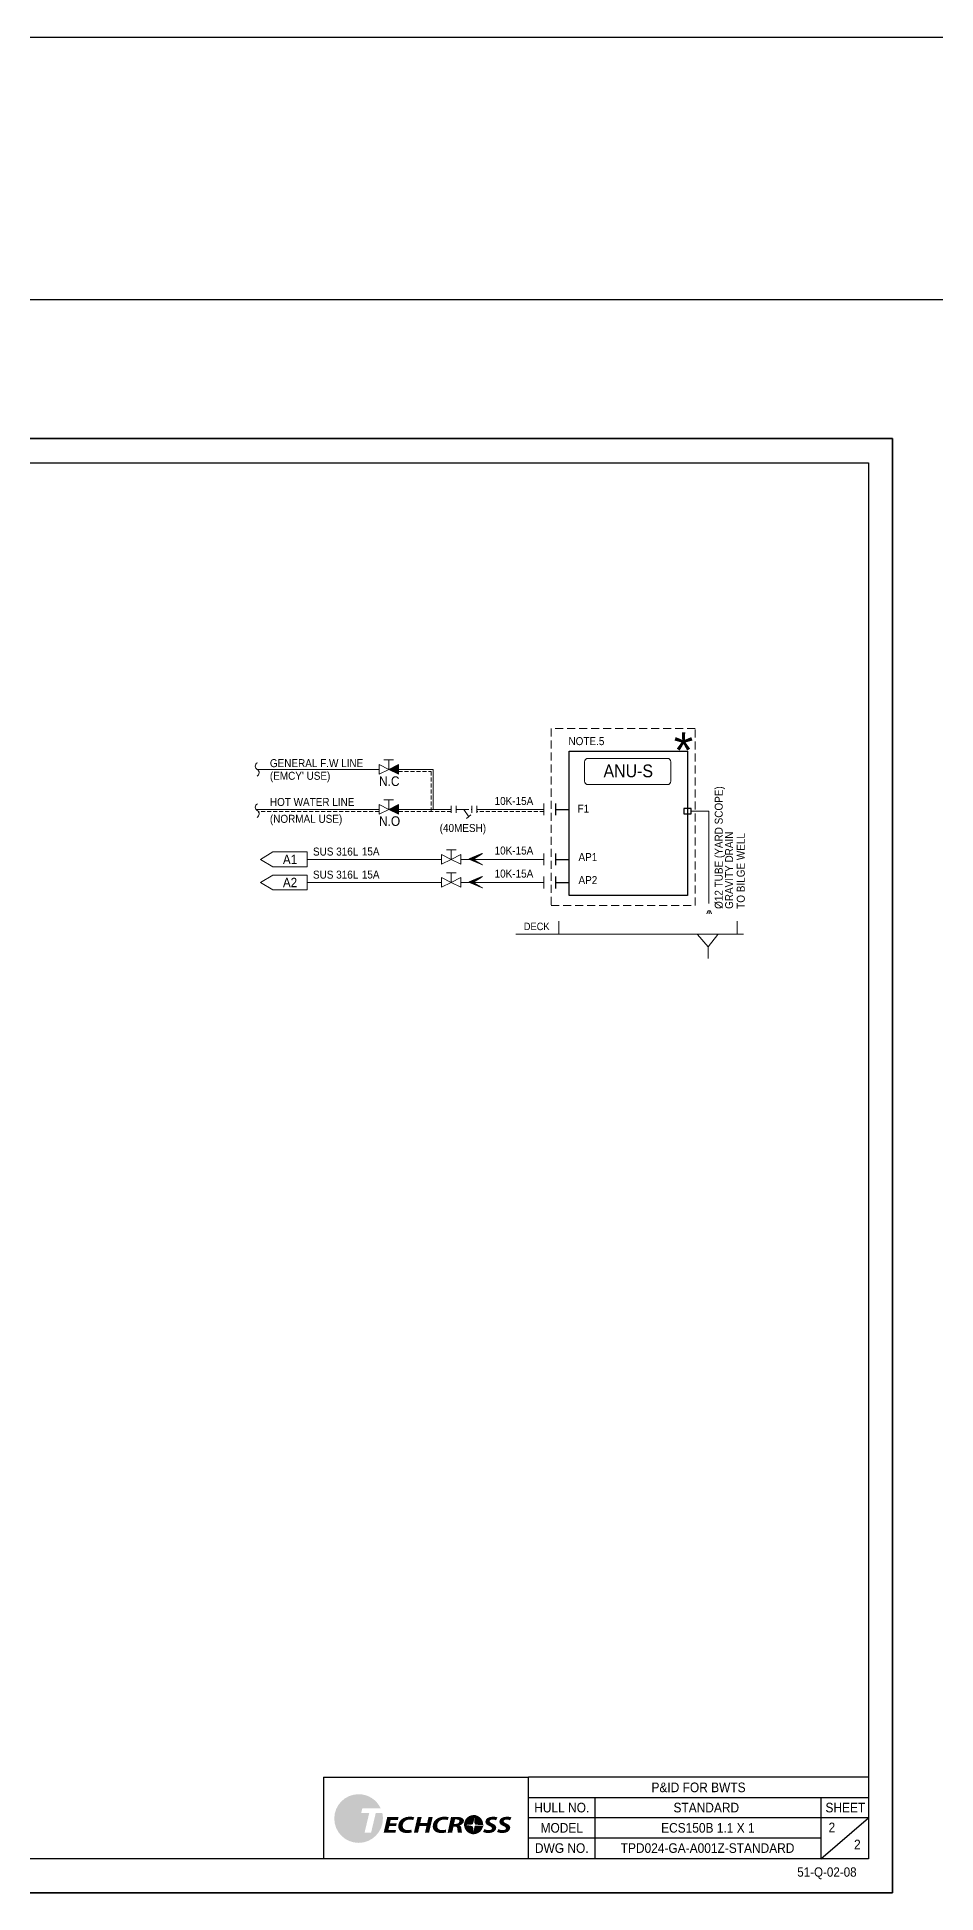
# Model space of a CAD drawing. Extents: x -1315200 to -1014507, y 2616811 to 2674779.
# Drawn here: x -1110050 to -1081964, y 2616811 to 2674779 of the extents above; entities that cross this region are included whole.
import ezdxf

# ---------------------------------------------------------------- set-up
doc = ezdxf.new("R2010")
doc.units = 0
doc.header["$LTSCALE"] = 25
doc.header["$MEASUREMENT"] = 0
for name, pattern in [('DASHED', [0.75, 0.5, -0.25]), ('DASHED2', [0.375, 0.25, -0.125]), ('HIDDEN', [0.375, 0.25, -0.125]), ('PHANTOM', [63.5, 31.75, -6.35, 6.35, -6.35, 6.35, -6.35])]:
    doc.linetypes.add(name, pattern=pattern)
doc.layers.get('0').update_dxf_attribs({"linetype": 'CONTINUOUS', "lineweight": 9})
doc.layers.add('0.1 Defpoints', color=7, linetype='CONTINUOUS', plot=False)
doc.layers.add('0.2 Dwg sheet', color=7, linetype='CONTINUOUS')
doc.layers.add('0.3 Text', color=7, linetype='CONTINUOUS')
for name, color, linetype, lineweight in [('0.4 Maker scope box', 3, 'HIDDEN', 9), ('0.5 Dim', 1, 'CONTINUOUS', 9), ('1.1 Y_Pipe', 7, 'CONTINUOUS', 13), ('1.5 M_Equip', 4, 'CONTINUOUS', 30)]:
    doc.layers.add(name, color=color, linetype=linetype, lineweight=lineweight)
doc.styles.add('ARIAL', font='arial.ttf')
doc.styles.get("Standard").update_dxf_attribs({"font": '', "width": 0.95, "height": 250})
doc.styles.get('Standard').set_extended_font_data('Gulim')

# ---------------------------------------------------------------- blocks, each defined once
blk = doc.blocks.new('양식 51-Q-02-08')
at = {"layer": '0.1 Defpoints'}
blk.add_lwpolyline([(-2677005, 1033560), (-2613196, 1033560), (-2613196, 988132), (-2677005, 988132)], close=True, dxfattribs=at)
at = {"layer": '0.2 Dwg sheet'}
for p, q in [((-2630979, 991742), (-2624571, 991742)), ((-2630979, 991742), (-2630979, 989196)), ((-2624571, 989196), (-2624571, 991742)), ((-2613953, 991742), (-2624571, 991742)), ((-2624571, 991110), (-2613953, 991110)), ((-2622500, 991110), (-2622500, 989196)), ((-2615440, 991110), (-2615440, 989196)), ((-2613953, 990478), (-2624571, 990478)), ((-2615440, 989196), (-2613953, 990478)), ((-2615440, 989846), (-2624571, 989846))]:
    blk.add_line(p, q, dxfattribs=at)
blk.add_lwpolyline([(-2613953, 989196), (-2676245, 989196), (-2676245, 1032800), (-2613953, 1032800)], close=True, dxfattribs=at)
at = {"layer": '0.2 Dwg sheet', "insert": (-2623536, 989529), "char_height": 300, "width": 2070.81, "attachment_point": 5}
blk.add_mtext('DWG NO.', dxfattribs=at)
at = {"layer": '0.3 Text', "width": 0.95}
blk.add_text('51-Q-02-08', height=291.7, dxfattribs=at).set_placement((-2616177, 988637))
at = {"layer": '0.3 Text', "char_height": 300, "attachment_point": 5}
for s, insert, width in [('HULL NO.', (-2623536, 990794), 2070.81), ('\\A1;SHEET', (-2614674, 990794), 1532.09), ('MODEL', (-2623536, 990162), 2070.81)]:
    blk.add_mtext(s, dxfattribs=dict(at, insert=insert, width=width))

msp = doc.modelspace()

# ---------------------------------------------------------------- hatches: boundary and pattern name
at = {"layer": '0.2 Dwg sheet', "lineweight": 0}
h = msp.add_hatch(color=256, dxfattribs=at)
h.dxf.hatch_style = 2
edge = h.paths.add_edge_path()
edge.add_spline(control_points=[(-1099467.3, 2619306.7), (-1099467.3, 2619306.7), (-1099614.4, 2618690), (-1099614.4, 2618690), (-1099614.4, 2618690), (-1099818.2, 2618690), (-1099818.2, 2618690), (-1099818.2, 2618690), (-1099671, 2619306.7), (-1099671, 2619306.7), (-1099671, 2619306.7), (-1099922.9, 2619306.7), (-1099922.9, 2619306.7), (-1099922.9, 2619306.7), (-1099887.5, 2619448.5), (-1099887.5, 2619448.5), (-1099887.5, 2619448.5), (-1099312.2, 2619448.5), (-1099312.2, 2619448.5), (-1099431.9, 2619711.1), (-1099696.5, 2619893.7), (-1100004, 2619893.7), (-1100423.7, 2619893.7), (-1100764, 2619553.4), (-1100764, 2619133.6), (-1100764, 2618713.8), (-1100423.7, 2618373.5), (-1100004, 2618373.5), (-1099584.1, 2618373.5), (-1099243.9, 2618713.8), (-1099243.9, 2619133.6), (-1099243.9, 2619193.2), (-1099251, 2619251), (-1099263.9, 2619306.7), (-1099263.9, 2619306.7), (-1099467.3, 2619306.7), (-1099467.3, 2619306.7)], knot_values=[0, 0, 0, 0, 1, 1, 1, 2, 2, 2, 3, 3, 3, 4, 4, 4, 5, 5, 5, 6, 6, 6, 7, 7, 7, 8, 8, 8, 9, 9, 9, 10, 10, 10, 11, 11, 11, 12, 12, 12, 12], degree=3, periodic=0)
h = msp.add_hatch(color=256, dxfattribs=at)
h.dxf.hatch_style = 2
h.paths.add_polyline_path([(-1098832.7, 2618899.5), (-1099044.5, 2618899.5), (-1099072.1, 2618779.3), (-1098833.6, 2618779.3), (-1098854.8, 2618689.1), (-1099221, 2618689.1), (-1099107.5, 2619183.1), (-1098753.8, 2619183.1), (-1098775.1, 2619093.1), (-1099000.2, 2619093.1), (-1099025.1, 2618988.1), (-1098811.4, 2618988.1)])
h = msp.add_hatch(color=256, dxfattribs=at)
h.dxf.hatch_style = 2
edge = h.paths.add_edge_path()
edge.add_spline(control_points=[(-1098344.2, 2618702.3), (-1098376, 2618690.6), (-1098429.3, 2618681.1), (-1098501, 2618681.1), (-1098659.7, 2618681.1), (-1098765.2, 2618760.2), (-1098765.2, 2618890.8), (-1098765.2, 2619002.9), (-1098704.9, 2619089.3), (-1098614.5, 2619139.2), (-1098552.4, 2619174.3), (-1098479.7, 2619191.2), (-1098395.6, 2619191.2), (-1098330.9, 2619191.2), (-1098282.1, 2619178.7), (-1098264.4, 2619170.8), (-1098264.4, 2619170.8), (-1098299.9, 2619084.9), (-1098299.9, 2619084.9), (-1098316.7, 2619092.2), (-1098356.6, 2619101), (-1098408, 2619101), (-1098459.4, 2619101), (-1098508.2, 2619087.9), (-1098544.4, 2619062.9), (-1098594.1, 2619028.5), (-1098626.9, 2618972), (-1098626.9, 2618903.2), (-1098626.9, 2618824), (-1098572.8, 2618771.2), (-1098468.2, 2618771.2), (-1098425.7, 2618771.2), (-1098384, 2618777), (-1098354.7, 2618787.4), (-1098354.7, 2618787.4), (-1098344.2, 2618702.3), (-1098344.2, 2618702.3)], knot_values=[0, 0, 0, 0, 1, 1, 1, 2, 2, 2, 3, 3, 3, 4, 4, 4, 5, 5, 5, 6, 6, 6, 7, 7, 7, 8, 8, 8, 9, 9, 9, 10, 10, 10, 11, 11, 11, 12, 12, 12, 12], degree=3, periodic=0)
h = msp.add_hatch(color=256, dxfattribs=at)
h.dxf.hatch_style = 2
h.paths.add_polyline_path([(-1098033.9, 2619183.1), (-1098078.2, 2618991.2), (-1097861.9, 2618991.2), (-1097817.6, 2619183.1), (-1097689, 2619183.1), (-1097802.5, 2618689.1), (-1097930.2, 2618689.1), (-1097883.2, 2618897.3), (-1098100.4, 2618897.3), (-1098147.4, 2618689.1), (-1098275, 2618689.1), (-1098161.6, 2619183.1)])
h = msp.add_hatch(color=256, dxfattribs=at)
h.dxf.hatch_style = 2
edge = h.paths.add_edge_path()
edge.add_spline(control_points=[(-1097266.1, 2618702.3), (-1097297.9, 2618690.6), (-1097351.1, 2618681.1), (-1097422.9, 2618681.1), (-1097581.5, 2618681.1), (-1097687.1, 2618760.2), (-1097687.1, 2618890.8), (-1097687.1, 2619002.9), (-1097626.8, 2619089.3), (-1097536.5, 2619139.2), (-1097474.3, 2619174.3), (-1097401.6, 2619191.2), (-1097317.4, 2619191.2), (-1097252.7, 2619191.2), (-1097203.9, 2619178.7), (-1097186.3, 2619170.8), (-1097186.3, 2619170.8), (-1097221.7, 2619084.9), (-1097221.7, 2619084.9), (-1097238.4, 2619092.2), (-1097278.4, 2619101), (-1097329.8, 2619101), (-1097381.3, 2619101), (-1097429.9, 2619087.9), (-1097466.3, 2619062.9), (-1097516, 2619028.5), (-1097548.8, 2618972), (-1097548.8, 2618903.2), (-1097548.8, 2618824), (-1097494.8, 2618771.2), (-1097390.1, 2618771.2), (-1097347.6, 2618771.2), (-1097305.9, 2618777), (-1097276.7, 2618787.4), (-1097276.7, 2618787.4), (-1097266.1, 2618702.3), (-1097266.1, 2618702.3)], knot_values=[0, 0, 0, 0, 1, 1, 1, 2, 2, 2, 3, 3, 3, 4, 4, 4, 5, 5, 5, 6, 6, 6, 7, 7, 7, 8, 8, 8, 9, 9, 9, 10, 10, 10, 11, 11, 11, 12, 12, 12, 12], degree=3, periodic=0)
at = {"layer": '0.2 Dwg sheet', "linetype": 'Continuous', "lineweight": 0}
h = msp.add_hatch(color=256, dxfattribs=at)
h.paths.add_polyline_path([(-1096715, 2619082), (-1096723.7, 2619107), (-1096759, 2619145.6), (-1096814.4, 2619171.4), (-1096884.5, 2619183.6), (-1096961.4, 2619185.7), (-1097033.1, 2619182.2), (-1097096.1, 2619173.6), (-1097207.7, 2618689.5), (-1097204.7, 2618689.1), (-1097081.9, 2618689.1), (-1097037.6, 2618883.9), (-1096991.2, 2618883.9), (-1096976.9, 2618882.7), (-1096952.2, 2618875.2), (-1096934.3, 2618860), (-1096922.3, 2618834.6), (-1096905.5, 2618709.8), (-1096901.7, 2618693.5), (-1096894.6, 2618689), (-1096768.8, 2618689), (-1096775, 2618708.1), (-1096780.3, 2618736.9), (-1096793.6, 2618841.4), (-1096800.2, 2618867.8), (-1096825.6, 2618906.4), (-1096848.7, 2618920.2), (-1096848.7, 2618922.2), (-1096834.9, 2618926.2), (-1096788.9, 2618945.5), (-1096752.5, 2618971.8), (-1096726.1, 2619006.1), (-1096713.8, 2619048), (-1096713.3, 2619068)])
h.paths.add_polyline_path([(-1096854.9, 2619034, -0.1380365), (-1096886.1, 2618990.4, -0.1340355), (-1096958, 2618967.5), (-1097020.2, 2618967.5), (-1096990.5, 2619103.7), (-1096927.5, 2619103.7, -0.1816988), (-1096867.7, 2619084, -0.2969134)], flags=16)
at = {"layer": '0.2 Dwg sheet', "lineweight": 0}
h = msp.add_hatch(color=256, dxfattribs=at)
h.dxf.hatch_style = 2
edge = h.paths.add_edge_path()
edge.add_spline(control_points=[(-1096384.5, 2619241), (-1096392.9, 2619241.7), (-1096401.3, 2619242.3), (-1096409.9, 2619242.3), (-1096510.8, 2619242.3), (-1096599.8, 2619192.1), (-1096653.8, 2619115.5), (-1096664.9, 2619098.1), (-1096674.8, 2619079.7), (-1096683.1, 2619060), (-1096695.1, 2619031.2), (-1096702.9, 2619001.8), (-1096707, 2618972.6), (-1096707.9, 2618963.1), (-1096708.4, 2618953.5), (-1096708.4, 2618943.7), (-1096708.4, 2618943.2), (-1096708.4, 2618942.6), (-1096708.4, 2618942), (-1096596.1, 2618949.3), (-1096465.2, 2618962.1), (-1096449, 2618969.3), (-1096428.1, 2618978.7), (-1096396.4, 2619165.6), (-1096384.5, 2619241)], knot_values=[0, 0, 0, 0, 1, 1, 1, 2, 2, 2, 3, 3, 3, 4, 4, 4, 5, 5, 5, 6, 6, 6, 7, 7, 7, 8, 8, 8, 8], degree=3, periodic=0)
h = msp.add_hatch(color=256, dxfattribs=at)
h.dxf.hatch_style = 2
edge = h.paths.add_edge_path()
edge.add_spline(control_points=[(-1096352.9, 2618959.5), (-1096337.6, 2618949.4), (-1096233.3, 2618943.5), (-1096111.5, 2618940), (-1096111.5, 2618941.2), (-1096111.3, 2618942.4), (-1096111.3, 2618943.7), (-1096111.3, 2619090.3), (-1096217.1, 2619212), (-1096356.4, 2619237.2), (-1096366.3, 2619152.2), (-1096382.6, 2618979.1), (-1096352.9, 2618959.5)], knot_values=[0, 0, 0, 0, 1, 1, 1, 2, 2, 2, 3, 3, 3, 4, 4, 4, 4], degree=3, periodic=0)
h = msp.add_hatch(color=256, dxfattribs=at)
h.dxf.hatch_style = 2
edge = h.paths.add_edge_path()
edge.add_spline(control_points=[(-1096072.9, 2618803.5), (-1096037.5, 2618786), (-1095987.9, 2618771.9), (-1095932, 2618771.9), (-1095883.2, 2618771.9), (-1095838, 2618791), (-1095838, 2618829.1), (-1095838, 2618857.7), (-1095863.8, 2618875.3), (-1095918.6, 2618899.5), (-1095981.6, 2618927.4), (-1096041.9, 2618966.9), (-1096041.9, 2619030.7), (-1096041.9, 2619130.4), (-1095937.4, 2619191.2), (-1095807.1, 2619191.2), (-1095735.3, 2619191.2), (-1095692.7, 2619178), (-1095667.1, 2619167), (-1095667.1, 2619167), (-1095706.9, 2619079.2), (-1095706.9, 2619079.2), (-1095726.4, 2619087.9), (-1095768, 2619101), (-1095817.7, 2619100.3), (-1095877.1, 2619100.3), (-1095908.1, 2619076.1), (-1095908.1, 2619048.9), (-1095908.1, 2619019.6), (-1095871.7, 2619002.1), (-1095821.2, 2618978.7), (-1095748.5, 2618947), (-1095703.3, 2618906.8), (-1095703.3, 2618847.4), (-1095703.3, 2618737.5), (-1095813.2, 2618681.1), (-1095945.4, 2618681.1), (-1096027.8, 2618681.7), (-1096088.1, 2618699.3), (-1096115.5, 2618716.3), (-1096115.5, 2618716.3), (-1096072.9, 2618803.5), (-1096072.9, 2618803.5)], knot_values=[0, 0, 0, 0, 1, 1, 1, 2, 2, 2, 3, 3, 3, 4, 4, 4, 5, 5, 5, 6, 6, 6, 7, 7, 7, 8, 8, 8, 9, 9, 9, 10, 10, 10, 11, 11, 11, 12, 12, 12, 13, 13, 13, 14, 14, 14, 14], degree=3, periodic=0)
h = msp.add_hatch(color=256, dxfattribs=at)
h.dxf.hatch_style = 2
edge = h.paths.add_edge_path()
edge.add_spline(control_points=[(-1095635.9, 2618803.5), (-1095600.4, 2618786), (-1095550.9, 2618771.9), (-1095495, 2618771.9), (-1095446.1, 2618771.9), (-1095401, 2618791), (-1095401, 2618829.1), (-1095401, 2618857.7), (-1095426.6, 2618875.3), (-1095481.7, 2618899.5), (-1095544.6, 2618927.4), (-1095604.9, 2618966.9), (-1095604.9, 2619030.7), (-1095604.9, 2619130.4), (-1095500.2, 2619191.2), (-1095370, 2619191.2), (-1095298.2, 2619191.2), (-1095255.7, 2619178), (-1095229.9, 2619167), (-1095229.9, 2619167), (-1095269.8, 2619079.2), (-1095269.8, 2619079.2), (-1095289.3, 2619087.9), (-1095330.9, 2619101), (-1095380.6, 2619100.3), (-1095439.9, 2619100.3), (-1095471.1, 2619076.1), (-1095471.1, 2619048.9), (-1095471.1, 2619019.6), (-1095434.7, 2619002.1), (-1095384.2, 2618978.7), (-1095311.5, 2618947), (-1095266.2, 2618906.8), (-1095266.2, 2618847.4), (-1095266.2, 2618737.5), (-1095376.2, 2618681.1), (-1095508.2, 2618681.1), (-1095590.8, 2618681.7), (-1095650.9, 2618699.3), (-1095678.5, 2618716.3), (-1095678.5, 2618716.3), (-1095635.9, 2618803.5), (-1095635.9, 2618803.5)], knot_values=[0, 0, 0, 0, 1, 1, 1, 2, 2, 2, 3, 3, 3, 4, 4, 4, 5, 5, 5, 6, 6, 6, 7, 7, 7, 8, 8, 8, 9, 9, 9, 10, 10, 10, 11, 11, 11, 12, 12, 12, 13, 13, 13, 14, 14, 14, 14], degree=3, periodic=0)
h = msp.add_hatch(color=256, dxfattribs=at)
h.dxf.hatch_style = 2
edge = h.paths.add_edge_path()
edge.add_spline(control_points=[(-1096458, 2618889.2), (-1096481.4, 2618903.5), (-1096610.9, 2618911.4), (-1096707, 2618915.4), (-1096693.6, 2618773.5), (-1096581, 2618660.5), (-1096439.2, 2618646.7), (-1096431.3, 2618776.7), (-1096423.8, 2618868.5), (-1096458, 2618889.2)], knot_values=[0, 0, 0, 0, 1, 1, 1, 2, 2, 2, 3, 3, 3, 3], degree=3, periodic=0)
h = msp.add_hatch(color=256, dxfattribs=at)
h.dxf.hatch_style = 2
edge = h.paths.add_edge_path()
edge.add_spline(control_points=[(-1096406.3, 2618645.4), (-1096257.3, 2618647.1), (-1096134.8, 2618758.1), (-1096114.6, 2618902), (-1096234.6, 2618899.2), (-1096336.4, 2618895.7), (-1096350.9, 2618892.8), (-1096377.9, 2618887.1), (-1096397.9, 2618726.9), (-1096406.3, 2618645.4)], knot_values=[0, 0, 0, 0, 1, 1, 1, 2, 2, 2, 3, 3, 3, 3], degree=3, periodic=0)
at = {"layer": '0.5 Dim'}
h = msp.add_hatch(dxfattribs=at)
h.set_pattern_fill('ANSI31', color=1, scale=0.619715, style=0)
h.set_pattern_definition([(45, (-1534645.92418, 2117584.943755), (-0.05477560696, 0.05477560696), [])])
h.paths.add_polyline_path([(-1096136.5, 2648925.8), (-1096425.5, 2649101.2), (-1096136.5, 2649276.6), (-1096557, 2649101.2)])
h = msp.add_hatch(dxfattribs=at)
h.set_pattern_fill('ANSI31', color=1, scale=0.619715, style=0)
h.set_pattern_definition([(45, (-1534645.92418, 2116864.4884), (-0.05477560696, 0.05477560696), [])])
h.paths.add_polyline_path([(-1096136.5, 2648205.4), (-1096425.5, 2648380.7), (-1096136.5, 2648556.1), (-1096557, 2648380.7)])
at = {"layer": '1.1 Y_Pipe'}
for points in [[(-1099061.9, 2651902.5), (-1098760.4, 2651750.6), (-1098760.4, 2652053.2)], [(-1099061.9, 2650655.7), (-1098760.4, 2650503.8), (-1098760.4, 2650806.4)]]:
    msp.add_hatch(color=256, dxfattribs=at).paths.add_polyline_path(points)

# ---------------------------------------------------------------- linework, layer by layer
at = {"layer": '0.1 Defpoints', "color": 152, "true_color": 0x2776bb}
for p, q in [((-1315199.7, 2674778.8), (-1014506.6, 2674778.8)), ((-1315199.7, 2666583.8), (-1014506.6, 2666583.8))]:
    msp.add_line(p, q, dxfattribs=at)
at = {"layer": '0.1 Defpoints', "color": 4, "linetype": 'ByBlock'}
msp.add_lwpolyline([(-1147124.5, 2616811.4), (-1083315.6, 2616811.4), (-1083315.6, 2662239.3), (-1147124.5, 2662239.3)], close=True, dxfattribs=at)
at = {"layer": '0.2 Dwg sheet', "linetype": 'Continuous', "lineweight": 0}
msp.add_line((-1097207.7, 2618689.5), (-1097096.1, 2619173.6), dxfattribs=at)
at = {"layer": '0.2 Dwg sheet', "lineweight": 0}
for points in [[(-1096449, 2618969.3), (-1096465.2, 2618962.1), (-1096596.1, 2618949.3), (-1096708.4, 2618942)], [(-1096384.5, 2619241), (-1096396.4, 2619165.6), (-1096428.1, 2618978.7), (-1096449, 2618969.3)], [(-1096352.9, 2618959.5), (-1096382.6, 2618979.1), (-1096366.3, 2619152.2), (-1096356.4, 2619237.2)], [(-1096707, 2618915.4), (-1096610.9, 2618911.4), (-1096481.4, 2618903.5), (-1096458, 2618889.2)], [(-1096458, 2618889.2), (-1096423.8, 2618868.5), (-1096431.3, 2618776.7), (-1096439.2, 2618646.7)], [(-1096406.3, 2618645.4), (-1096397.9, 2618726.9), (-1096377.9, 2618887.1), (-1096350.9, 2618892.8)], [(-1096111.5, 2618940), (-1096233.3, 2618943.5), (-1096337.6, 2618949.4), (-1096352.9, 2618959.5)], [(-1096350.9, 2618892.8), (-1096336.4, 2618895.7), (-1096234.6, 2618899.2), (-1096114.6, 2618902)]]:
    msp.add_open_spline(points, degree=3, dxfattribs=at)
at = {"layer": '0.4 Maker scope box', "linetype": 'DASHED', "lineweight": 15, "ltscale": 20}
msp.add_lwpolyline([(-1089491.2, 2653178.1), (-1093989.5, 2653178.1), (-1093989.5, 2647654.8), (-1089491.2, 2647654.8), (-1089491.2, 2653178.1)], dxfattribs=at)
at = {"layer": '1.1 Y_Pipe'}
for p, q in [((-1099363.5, 2652053.2), (-1099363.5, 2651751.7)), ((-1099061.9, 2651902.5), (-1099363.5, 2652053.2)), ((-1098911.1, 2652204), (-1099212.7, 2652204)), ((-1099061.9, 2651902.4), (-1099061.9, 2652204)), ((-1098760.4, 2652053.2), (-1099061.9, 2651902.5)), ((-1098760.4, 2651751.7), (-1098760.4, 2652053.2)), ((-1099363.5, 2651902.5), (-1103164.4, 2651902.5)), ((-1099061.9, 2651902.4), (-1099363.5, 2651751.7)), ((-1099061.9, 2651902.5), (-1098760.4, 2651751.7)), ((-1098760.4, 2651902.5), (-1097677.3, 2651902.5)), ((-1097677.3, 2651902.5), (-1097677.3, 2650655.6)), ((-1098911.1, 2650957.2), (-1099212.7, 2650957.2)), ((-1099061.9, 2650655.6), (-1099061.9, 2650957.2)), ((-1099363.5, 2650655.6), (-1103211.5, 2650655.6)), ((-1099363.5, 2650806.4), (-1099363.5, 2650504.9)), ((-1099061.9, 2650655.7), (-1099363.5, 2650806.4)), ((-1099061.9, 2650655.6), (-1099363.5, 2650504.9)), ((-1098760.4, 2650806.4), (-1099061.9, 2650655.6)), ((-1099061.9, 2650655.6), (-1098760.4, 2650504.9)), ((-1098760.4, 2650504.9), (-1098760.4, 2650806.4)), ((-1097116.5, 2650655.6), (-1098760.4, 2650655.6)), ((-1094214, 2650655.6), (-1096304.2, 2650655.6)), ((-1094214, 2650838.6), (-1094214, 2650472.7)), ((-1103069.6, 2649092.8), (-1102682.7, 2649326.3)), ((-1101609.7, 2649326.3), (-1102682.7, 2649326.3)), ((-1101609.7, 2649326.3), (-1101609.7, 2648859.4)), ((-1097410.4, 2648942.1), (-1097410.4, 2649243.6)), ((-1097410.4, 2649243.6), (-1097108.9, 2649092.8)), ((-1097259.6, 2649394.4), (-1096958.1, 2649394.4)), ((-1097108.9, 2649092.8), (-1097108.9, 2649394.4)), ((-1097108.9, 2649092.8), (-1096807.3, 2649243.6)), ((-1096807.3, 2649243.6), (-1096807.3, 2648942.1)), ((-1094214, 2649275.8), (-1094214, 2648909.9)), ((-1103069.6, 2649092.8), (-1102682.7, 2648859.4)), ((-1103069.6, 2648372.4), (-1102682.7, 2648605.8)), ((-1101609.7, 2648859.4), (-1102682.7, 2648859.4)), ((-1101609.7, 2648605.8), (-1102682.7, 2648605.8)), ((-1101609.7, 2648605.8), (-1101609.7, 2648138.9)), ((-1097108.9, 2649092.8), (-1097410.4, 2648942.1)), ((-1097259.6, 2648673.9), (-1096958.1, 2648673.9)), ((-1097108.9, 2649092.8), (-1096807.3, 2648942.1)), ((-1097108.9, 2648372.4), (-1097108.9, 2648673.9)), ((-1094214, 2648555.3), (-1094214, 2648189.4)), ((-1103069.6, 2648372.4), (-1102682.7, 2648138.9)), ((-1101609.7, 2648138.9), (-1102682.7, 2648138.9)), ((-1097410.4, 2648221.6), (-1097410.4, 2648523.1)), ((-1097410.4, 2648523.1), (-1097108.9, 2648372.4)), ((-1097108.9, 2648372.4), (-1097410.4, 2648221.6)), ((-1097108.9, 2648372.4), (-1096807.3, 2648523.1)), ((-1097108.9, 2648372.4), (-1096807.3, 2648221.6)), ((-1096807.3, 2648523.1), (-1096807.3, 2648221.6)), ((-1089085.2, 2647498.7), (-1089126.5, 2647394.4)), ((-1089053.9, 2647499), (-1089053.9, 2647389.3)), ((-1089022.6, 2647498.7), (-1088981.3, 2647394.4)), ((-1093746.7, 2647163.7), (-1093746.7, 2646760.3)), ((-1088178.7, 2647163.7), (-1088178.7, 2646760.3)), ((-1095088.4, 2646760.3), (-1087972.1, 2646760.3))]:
    msp.add_line(p, q, dxfattribs=at)
at = {"layer": '1.1 Y_Pipe', "linetype": 'Continuous', "ltscale": 30}
for p, q in [((-1098760.4, 2651751.7), (-1098760.4, 2652053.2)), ((-1098760.4, 2650504.9), (-1098760.4, 2650806.4)), ((-1097410.4, 2649092.8), (-1101609.7, 2649092.8)), ((-1094214, 2649092.8), (-1096807.3, 2649092.8)), ((-1097410.4, 2648372.4), (-1101609.7, 2648372.4)), ((-1094214, 2648372.4), (-1096807.3, 2648372.4))]:
    msp.add_line(p, q, dxfattribs=at)
at = {"layer": '1.1 Y_Pipe', "linetype": 'DASHED2', "ltscale": 20}
for p, q in [((-1098760.4, 2651842.5), (-1097737.3, 2651842.5)), ((-1097737.3, 2651842.5), (-1097737.3, 2650594.5)), ((-1099363.5, 2650594.5), (-1103142.6, 2650594.5)), ((-1097116.5, 2650594.5), (-1098760.4, 2650594.5)), ((-1094214, 2650594.5), (-1096304.2, 2650594.5))]:
    msp.add_line(p, q, dxfattribs=at)
at = {"layer": '1.1 Y_Pipe', "linetype": 'PHANTOM', "ltscale": 0.5}
for p, q in [((-1097116.5, 2650544.6), (-1097116.5, 2650766.6)), ((-1096957.5, 2650544.6), (-1096957.5, 2650766.6)), ((-1096957.5, 2650655.6), (-1096467.7, 2650655.6)), ((-1096712.6, 2650655.6), (-1096562.9, 2650426.1)), ((-1096494.7, 2650488.1), (-1096634.4, 2650369.1)), ((-1096467.7, 2650544.6), (-1096467.7, 2650766.6)), ((-1096304.2, 2650544.6), (-1096304.2, 2650766.6))]:
    msp.add_line(p, q, dxfattribs=at)
at = {"layer": '1.1 Y_Pipe', "ltscale": 30}
for p, q in [((-1089417.9, 2646745.3), (-1089079.9, 2646359.4)), ((-1088782.2, 2646745.3), (-1089079.9, 2646359.4)), ((-1089079.9, 2646359.4), (-1089079.9, 2645996.2))]:
    msp.add_line(p, q, dxfattribs=at)
at = {"layer": '1.1 Y_Pipe'}
for centre, start, end in [((-1103111.2, 2652006.6), 117.056251, 239.755446), ((-1103232.6, 2651798.3), 297.056251, 59.755446), ((-1103111.2, 2650722.6), 117.056251, 239.755446), ((-1103232.6, 2650514.3), 297.056251, 59.755446)]:
    msp.add_arc(centre, 120.5, start, end, dxfattribs=at)
at = {"layer": '1.5 M_Equip'}
for p, q in [((-1093846.7, 2650838.6), (-1093846.7, 2650472.7)), ((-1093846.7, 2650655.6), (-1093423.6, 2650655.6)), ((-1093846.7, 2649275.8), (-1093846.7, 2648909.9)), ((-1093846.7, 2649092.8), (-1093423.6, 2649092.8)), ((-1093846.7, 2648555.3), (-1093846.7, 2648189.4)), ((-1093846.7, 2648372.4), (-1093423.6, 2648372.4))]:
    msp.add_line(p, q, dxfattribs=at)
at = {"layer": '1.5 M_Equip', "lineweight": 15}
for p in [(-1089606.9, 2650596.4), (-1089059.7, 2647719.3)]:
    msp.add_line(p, (-1089059.7, 2650596.4), dxfattribs=at)
at = {"layer": '1.5 M_Equip'}
for points in [[(-1093423.6, 2652478.1), (-1089722.6, 2652478.1), (-1089722.6, 2647964.8), (-1093423.6, 2647964.8)], [(-1089606.9, 2650679.1), (-1089838.2, 2650679.1), (-1089838.2, 2650513.8), (-1089606.9, 2650513.8)]]:
    msp.add_lwpolyline(points, close=True, dxfattribs=at)
at = {"layer": '1.5 M_Equip', "lineweight": 9}
msp.add_lwpolyline([(-1090350.2, 2652249.6), (-1092834.9, 2652249.6, 0.4142136), (-1092940.5, 2652144), (-1092940.5, 2651535.5, 0.4142136), (-1092834.9, 2651429.8), (-1090350.2, 2651429.8, 0.4142136), (-1090244.6, 2651535.5), (-1090244.6, 2652144, 0.4142136)], format="xyb", close=True, dxfattribs=at)

# ---------------------------------------------------------------- block references
at = {"color": 217, "linetype": 'Continuous', "true_color": 0x93278f}
msp.add_blockref('양식 51-Q-02-08', (1529880.5, 1628679.3), dxfattribs=at)

# ---------------------------------------------------------------- texts
at = {"layer": '0.3 Text', "color": 3, "linetype": 'Continuous', "width": 0.95}
msp.add_text('NOTE.5', height=250, dxfattribs=at).set_placement((-1093446, 2652663.1))
at = {"layer": '0.3 Text', "width": 0.95}
for s, height, p in [('GENERAL F.W LINE', 250, (-1102775.9, 2651974.7)), ("(EMCY' USE)", 250, (-1102775.9, 2651580.2)), ('N.C', 300, (-1099367.1, 2651386.9)), ('HOT WATER LINE', 250, (-1102775.9, 2650762.7)), ('10K-15A', 250, (-1095754.6, 2650793.8)), ('(NORMAL USE)', 250, (-1102775.9, 2650236.2)), ('N.O', 300, (-1099367.1, 2650140)), ('F1', 250, (-1093161.1, 2650554.3)), ('(40MESH)', 250, (-1097470, 2649950.6)), ('SUS 316L', 250, (-1101429.2, 2649213.5)), ('15A', 250, (-1099903, 2649216.7)), ('10K-15A', 250, (-1095754.6, 2649245.9)), ('AP1', 250, (-1093132.9, 2649042.3)), ('SUS 316L', 250, (-1101429.2, 2648493)), ('15A', 250, (-1099903, 2648496.2)), ('10K-15A', 250, (-1095754.6, 2648525.5)), ('AP2', 250, (-1093132.9, 2648321.8)), ('DECK', 233.66, (-1094842.2, 2646884.1))]:
    msp.add_text(s, height=height, dxfattribs=at).set_placement(p)
for s, p in [('Ø12 TUBE (YARD SCOPE)', (-1088625.7, 2647546.3)), ('GRAVITY DRAIN', (-1088301.7, 2647546.3))]:
    msp.add_text(s, height=250, rotation=90, dxfattribs=at).set_placement(p)
at = {"layer": '0.3 Text', "linetype": 'Continuous', "width": 0.95}
msp.add_text('TO BILGE WELL', height=250, rotation=90, dxfattribs=at).set_placement((-1087936.9, 2647551.1))
at = {"layer": '0.3 Text', "color": 4, "linetype": 'Continuous', "width": 0.95}
for p in [(-1085318.1, 2618706.6), (-1084522.2, 2618174.1)]:
    msp.add_text('2', height=300, dxfattribs=at).set_placement(p)
at = {"layer": '0.3 Text', "attachment_point": 5, "line_spacing_factor": 0.9}
for s, insert, char_height, width in [('\\pxqc;ANU-S', (-1091577.1, 2651855.2), 400, 2665.028), ('\\pxqc;A1', (-1102146.2, 2649092.8), 292.8, 1073.069), ('\\pxqc;A2', (-1102146.2, 2648372.4), 292.8, 1073.069)]:
    msp.add_mtext(s, dxfattribs=dict(at, insert=insert, char_height=char_height, width=width))
at = {"layer": '0.3 Text', "color": 4, "char_height": 300, "attachment_point": 5}
for s, insert, width in [('\\A1;\\pxqc;P&ID FOR BWTS', (-1089381.4, 2620105.3), 10618.125), ('\\A1;STANDARD', (-1089138.4, 2619474), 6962.578), ('\\pxqc;ECS150B 1.1 X 1', (-1089089.7, 2618840.9), 7060), ('\\A1;TPD024-GA-A001Z-STANDARD', (-1089099.7, 2618208.8), 7039.897)]:
    msp.add_mtext(s, dxfattribs=dict(at, insert=insert, width=width))
at = {"layer": '0.3 Text', "insert": (-1093655.1, 2619473.1), "char_height": 300, "width": 2070.807, "attachment_point": 5}
msp.add_mtext('HULL NO.', dxfattribs=at)
at = {"layer": '0.4 Maker scope box', "style": 'ARIAL'}
msp.add_text('*', height=1121.6, dxfattribs=at).set_placement((-1090156.1, 2651944.1))

doc.saveas('drawing.dxf')
